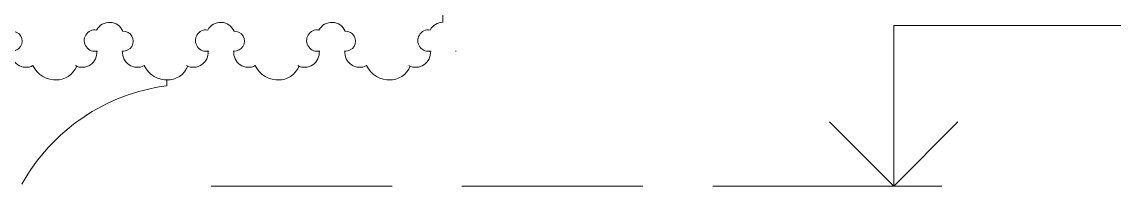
# Model space of a CAD drawing. Header units: millimetres. Extents: x 2399 to 111977, y 1313 to 59551.
# Drawn here: x 45618 to 47322, y 46304 to 46560 of the extents above; entities that cross this region are included whole.
import ezdxf

# ---------------------------------------------------------------- set-up
doc = ezdxf.new("R2010")
doc.units = ezdxf.units.MM
doc.linetypes.add('Невидимая', pattern=[391.222223, 282.222223, -109])
doc.layers.add('dim Level', color=7, linetype='Continuous', lineweight=13)
doc.layers.add('main line', color=7, linetype='Continuous', lineweight=13)

msp = doc.modelspace()

# ---------------------------------------------------------------- linework, layer by layer
at = {"layer": 'dim Level', "color": 7, "linetype": 'Continuous', "lineweight": 13}
for p, q in [((46977.9511, 46304.3548), (46977.9511, 46554.3548)), ((46977.9511, 46554.3548), (48140.7391, 46554.3548)), ((46977.9511, 46304.3548), (46877.9511, 46404.3548)), ((47077.9511, 46404.3548), (46977.9511, 46304.3548)), ((46977.9511, 46304.3548), (46902.9511, 46304.3548)), ((46977.9511, 46304.3548), (47052.9511, 46304.3548))]:
    msp.add_line(p, q, dxfattribs=at)
at = {"layer": 'main line', "color": 7, "linetype": 'Continuous', "lineweight": 13}
for p, q in [((46274.8979, 46559.2901), (46274.8979, 46669.4299)), ((45844.4425, 46460.6305), (45844.1557, 46469.455))]:
    msp.add_line(p, q, dxfattribs=at)
at = {"layer": 'main line', "color": 7, "linetype": 'Невидимая', "lineweight": 13}
msp.add_line((46977.9511, 46304.3548), (45807.3835, 46304.3548), dxfattribs=at)
at = {"layer": 'main line', "color": 7, "linetype": 'Continuous', "lineweight": 13, "flags": 128}
for points in [[(45562.6729, 46514.6325, -1.219803903), (45561.2425, 46547.3144, -0.63216014), (45602.2065, 46545.3161, -1.067465283), (45601.9718, 46514.6325, 0.60309642), (45635.3635, 46491.8662)], [(45562.6729, 46514.6325, -1.219803903), (45561.2425, 46547.3144, -0.63216014), (45602.2065, 46545.3161, -1.067465283), (45601.9718, 46514.6325, 0.60309642), (45635.3635, 46491.8662)], [(45562.6729, 46514.6325, -1.219803903), (45561.2425, 46547.3144, -0.63216014), (45602.2065, 46545.3161, -1.067465283), (45601.9718, 46514.6325, 0.60309642), (45635.3635, 46491.8662)], [(45562.6729, 46514.6325, -1.219803903), (45561.2425, 46547.3144, -0.63216014), (45602.2065, 46545.3161, -1.067465283), (45601.9718, 46514.6325, 0.60309642), (45635.3635, 46491.8662)], [(45562.6729, 46514.6325, -1.219803903), (45561.2425, 46547.3144, -0.63216014), (45602.2065, 46545.3161, -1.067465283), (45601.9718, 46514.6325, 0.60309642), (45635.3635, 46491.8662)], [(45562.6729, 46514.6325, -1.219803903), (45561.2425, 46547.3144, -0.63216014), (45602.2065, 46545.3161, -1.067465283), (45601.9718, 46514.6325, 0.60309642), (45635.3635, 46491.8662)], [(45736.0849, 46514.6325, -1.219803903), (45734.6545, 46547.3144, -0.63216014), (45775.6185, 46545.3161, -1.067465283), (45775.3837, 46514.6325, 0.60309642), (45808.7755, 46491.8662)], [(45736.0849, 46514.6325, -1.219803903), (45734.6545, 46547.3144, -0.63216014), (45775.6185, 46545.3161, -1.067465283), (45775.3837, 46514.6325, 0.60309642), (45808.7755, 46491.8662)], [(45736.0849, 46514.6325, -1.219803903), (45734.6545, 46547.3144, -0.63216014), (45775.6185, 46545.3161, -1.067465283), (45775.3837, 46514.6325, 0.60309642), (45808.7755, 46491.8662)], [(45736.0849, 46514.6325, -1.219803903), (45734.6545, 46547.3144, -0.63216014), (45775.6185, 46545.3161, -1.067465283), (45775.3837, 46514.6325, 0.60309642), (45808.7755, 46491.8662)], [(45736.0849, 46514.6325, -1.219803903), (45734.6545, 46547.3144, -0.63216014), (45775.6185, 46545.3161, -1.067465283), (45775.3837, 46514.6325, 0.60309642), (45808.7755, 46491.8662)], [(45736.0849, 46514.6325, -1.219803903), (45734.6545, 46547.3144, -0.63216014), (45775.6185, 46545.3161, -1.067465283), (45775.3837, 46514.6325, 0.60309642), (45808.7755, 46491.8662)], [(45909.4969, 46514.6325, -1.219803903), (45908.0664, 46547.3144, -0.63216014), (45949.0305, 46545.3161, -1.067465283), (45948.7957, 46514.6325, 0.60309642), (45982.1875, 46491.8662)], [(45909.4969, 46514.6325, -1.219803903), (45908.0664, 46547.3144, -0.63216014), (45949.0305, 46545.3161, -1.067465283), (45948.7957, 46514.6325, 0.60309642), (45982.1875, 46491.8662)], [(45909.4969, 46514.6325, -1.219803903), (45908.0664, 46547.3144, -0.63216014), (45949.0305, 46545.3161, -1.067465283), (45948.7957, 46514.6325, 0.60309642), (45982.1875, 46491.8662)], [(45909.4969, 46514.6325, -1.219803903), (45908.0664, 46547.3144, -0.63216014), (45949.0305, 46545.3161, -1.067465283), (45948.7957, 46514.6325, 0.60309642), (45982.1875, 46491.8662)], [(45909.4969, 46514.6325, -1.219803903), (45908.0664, 46547.3144, -0.63216014), (45949.0305, 46545.3161, -1.067465283), (45948.7957, 46514.6325, 0.60309642), (45982.1875, 46491.8662)], [(45909.4969, 46514.6325, -1.219803903), (45908.0664, 46547.3144, -0.63216014), (45949.0305, 46545.3161, -1.067465283), (45948.7957, 46514.6325, 0.60309642), (45982.1875, 46491.8662)], [(46082.9088, 46514.6325, -1.219803903), (46081.4784, 46547.3144, -0.63216014), (46122.4424, 46545.3161, -1.067465283), (46122.2077, 46514.6325, 0.60309642), (46155.5994, 46491.8662)], [(46082.9088, 46514.6325, -1.219803903), (46081.4784, 46547.3144, -0.63216014), (46122.4424, 46545.3161, -1.067465283), (46122.2077, 46514.6325, 0.60309642), (46155.5994, 46491.8662)], [(46082.9088, 46514.6325, -1.219803903), (46081.4784, 46547.3144, -0.63216014), (46122.4424, 46545.3161, -1.067465283), (46122.2077, 46514.6325, 0.60309642), (46155.5994, 46491.8662)], [(46082.9088, 46514.6325, -1.219803903), (46081.4784, 46547.3144, -0.63216014), (46122.4424, 46545.3161, -1.067465283), (46122.2077, 46514.6325, 0.60309642), (46155.5994, 46491.8662)], [(46082.9088, 46514.6325, -1.219803903), (46081.4784, 46547.3144, -0.63216014), (46122.4424, 46545.3161, -1.067465283), (46122.2077, 46514.6325, 0.60309642), (46155.5994, 46491.8662)], [(46082.9088, 46514.6325, -1.219803903), (46081.4784, 46547.3144, -0.63216014), (46122.4424, 46545.3161, -1.067465283), (46122.2077, 46514.6325, 0.60309642), (46155.5994, 46491.8662)], [(46256.3208, 46514.6325, -1.219803903), (46254.8904, 46547.3144, -0.276414029), (46274.8979, 46559.2901)], [(46256.3208, 46514.6325, -1.219803903), (46254.8904, 46547.3144, -0.276414029), (46274.8979, 46559.2901)], [(46256.3208, 46514.6325, -1.219803903), (46254.8904, 46547.3144, -0.276414029), (46274.8979, 46559.2901)], [(46256.3208, 46514.6325, -1.219803903), (46254.8904, 46547.3144, -0.276414029), (46274.8979, 46559.2901)], [(46256.3208, 46514.6325, -1.219803903), (46254.8904, 46547.3144, -0.276414029), (46274.8979, 46559.2901)], [(46256.3208, 46514.6325, -1.219803903), (46254.8904, 46547.3144, -0.276414029), (46274.8979, 46559.2901)], [(45734.8872, 46514.6325, -0.60309642), (45701.4954, 46491.8662)], [(45734.8872, 46514.6325, -0.60309642), (45701.4954, 46491.8662)], [(45734.8872, 46514.6325, -0.60309642), (45701.4954, 46491.8662)], [(45734.8872, 46514.6325, -0.60309642), (45701.4954, 46491.8662)], [(45734.8872, 46514.6325, -0.60309642), (45701.4954, 46491.8662)], [(45734.8872, 46514.6325, -0.60309642), (45701.4954, 46491.8662)], [(45774.186, 46514.6325, 0.017938026), (45775.3574, 46514.3886)], [(45774.186, 46514.6325, 0.017938026), (45775.3574, 46514.3886)], [(45774.186, 46514.6325, 0.017938026), (45775.3574, 46514.3886)], [(45774.186, 46514.6325, 0.017938026), (45775.3574, 46514.3886)], [(45774.186, 46514.6325, 0.017938026), (45775.3574, 46514.3886)], [(45774.186, 46514.6325, 0.017938026), (45775.3574, 46514.3886)], [(45908.2992, 46514.6325, -0.60309642), (45874.9074, 46491.8662)], [(45908.2992, 46514.6325, -0.60309642), (45874.9074, 46491.8662)], [(45908.2992, 46514.6325, -0.60309642), (45874.9074, 46491.8662)], [(45908.2992, 46514.6325, -0.60309642), (45874.9074, 46491.8662)], [(45908.2992, 46514.6325, -0.60309642), (45874.9074, 46491.8662)], [(45908.2992, 46514.6325, -0.60309642), (45874.9074, 46491.8662)], [(45947.598, 46514.6325, 0.017938026), (45948.7693, 46514.3886)], [(45947.598, 46514.6325, 0.017938026), (45948.7693, 46514.3886)], [(45947.598, 46514.6325, 0.017938026), (45948.7693, 46514.3886)], [(45947.598, 46514.6325, 0.017938026), (45948.7693, 46514.3886)], [(45947.598, 46514.6325, 0.017938026), (45948.7693, 46514.3886)], [(45947.598, 46514.6325, 0.017938026), (45948.7693, 46514.3886)], [(46081.7111, 46514.6325, -0.60309642), (46048.3194, 46491.8662)], [(46081.7111, 46514.6325, -0.60309642), (46048.3194, 46491.8662)], [(46081.7111, 46514.6325, -0.60309642), (46048.3194, 46491.8662)], [(46081.7111, 46514.6325, -0.60309642), (46048.3194, 46491.8662)], [(46081.7111, 46514.6325, -0.60309642), (46048.3194, 46491.8662)], [(46081.7111, 46514.6325, -0.60309642), (46048.3194, 46491.8662)], [(46121.01, 46514.6325, 0.017938026), (46122.1813, 46514.3886)], [(46121.01, 46514.6325, 0.017938026), (46122.1813, 46514.3886)], [(46121.01, 46514.6325, 0.017938026), (46122.1813, 46514.3886)], [(46121.01, 46514.6325, 0.017938026), (46122.1813, 46514.3886)], [(46121.01, 46514.6325, 0.017938026), (46122.1813, 46514.3886)], [(46121.01, 46514.6325, 0.017938026), (46122.1813, 46514.3886)], [(46255.1231, 46514.6325, -0.60309642), (46221.7313, 46491.8662)], [(46255.1231, 46514.6325, -0.60309642), (46221.7313, 46491.8662)], [(46255.1231, 46514.6325, -0.60309642), (46221.7313, 46491.8662)], [(46255.1231, 46514.6325, -0.60309642), (46221.7313, 46491.8662)], [(46255.1231, 46514.6325, -0.60309642), (46221.7313, 46491.8662)], [(46255.1231, 46514.6325, -0.60309642), (46221.7313, 46491.8662)], [(46294.4219, 46514.6325, 0.017938026), (46295.5933, 46514.3886)], [(46294.4219, 46514.6325, 0.017938026), (46295.5933, 46514.3886)], [(46294.4219, 46514.6325, 0.017938026), (46295.5933, 46514.3886)], [(46294.4219, 46514.6325, 0.017938026), (46295.5933, 46514.3886)], [(46294.4219, 46514.6325, 0.017938026), (46295.5933, 46514.3886)], [(46294.4219, 46514.6325, 0.017938026), (46295.5933, 46514.3886)], [(45673.2912, 46469.5227, -0.304535594), (45635.3635, 46491.8662)], [(45673.2912, 46469.5227, -0.304535594), (45635.3635, 46491.8662)], [(45673.2912, 46469.5227, -0.304535594), (45635.3635, 46491.8662)], [(45673.2912, 46469.5227, -0.304535594), (45635.3635, 46491.8662)], [(45673.2912, 46469.5227, -0.304535594), (45635.3635, 46491.8662)], [(45673.2912, 46469.5227, -0.304535594), (45635.3635, 46491.8662)], [(45703.6098, 46490.8813, -0.304535594), (45670.8365, 46469.5227)], [(45703.6098, 46490.8813, -0.304535594), (45670.8365, 46469.5227)], [(45703.6098, 46490.8813, -0.304535594), (45670.8365, 46469.5227)], [(45703.6098, 46490.8813, -0.304535594), (45670.8365, 46469.5227)], [(45703.6098, 46490.8813, -0.304535594), (45670.8365, 46469.5227)], [(45703.6098, 46490.8813, -0.304535594), (45670.8365, 46469.5227)], [(45846.7032, 46469.5227, -0.304535594), (45808.7755, 46491.8662)], [(45846.7032, 46469.5227, -0.304535594), (45808.7755, 46491.8662)], [(45846.7032, 46469.5227, -0.304535594), (45808.7755, 46491.8662)], [(45846.7032, 46469.5227, -0.304535594), (45808.7755, 46491.8662)], [(45846.7032, 46469.5227, -0.304535594), (45808.7755, 46491.8662)], [(45846.7032, 46469.5227, -0.304535594), (45808.7755, 46491.8662)], [(45877.0218, 46490.8813, -0.304535594), (45844.2485, 46469.5227)], [(45877.0218, 46490.8813, -0.304535594), (45844.2485, 46469.5227)], [(45877.0218, 46490.8813, -0.304535594), (45844.2485, 46469.5227)], [(45877.0218, 46490.8813, -0.304535594), (45844.2485, 46469.5227)], [(45877.0218, 46490.8813, -0.304535594), (45844.2485, 46469.5227)], [(45877.0218, 46490.8813, -0.304535594), (45844.2485, 46469.5227)], [(46020.1151, 46469.5227, -0.304535594), (45982.1875, 46491.8662)], [(46020.1151, 46469.5227, -0.304535594), (45982.1875, 46491.8662)], [(46020.1151, 46469.5227, -0.304535594), (45982.1875, 46491.8662)], [(46020.1151, 46469.5227, -0.304535594), (45982.1875, 46491.8662)], [(46020.1151, 46469.5227, -0.304535594), (45982.1875, 46491.8662)], [(46020.1151, 46469.5227, -0.304535594), (45982.1875, 46491.8662)], [(46050.4338, 46490.8813, -0.304535594), (46017.6604, 46469.5227)], [(46050.4338, 46490.8813, -0.304535594), (46017.6604, 46469.5227)], [(46050.4338, 46490.8813, -0.304535594), (46017.6604, 46469.5227)], [(46050.4338, 46490.8813, -0.304535594), (46017.6604, 46469.5227)], [(46050.4338, 46490.8813, -0.304535594), (46017.6604, 46469.5227)], [(46050.4338, 46490.8813, -0.304535594), (46017.6604, 46469.5227)], [(46193.5271, 46469.5227, -0.304535594), (46155.5994, 46491.8662)], [(46193.5271, 46469.5227, -0.304535594), (46155.5994, 46491.8662)], [(46193.5271, 46469.5227, -0.304535594), (46155.5994, 46491.8662)], [(46193.5271, 46469.5227, -0.304535594), (46155.5994, 46491.8662)], [(46193.5271, 46469.5227, -0.304535594), (46155.5994, 46491.8662)], [(46193.5271, 46469.5227, -0.304535594), (46155.5994, 46491.8662)], [(46223.8457, 46490.8813, -0.304535594), (46191.0724, 46469.5227)], [(46223.8457, 46490.8813, -0.304535594), (46191.0724, 46469.5227)], [(46223.8457, 46490.8813, -0.304535594), (46191.0724, 46469.5227)], [(46223.8457, 46490.8813, -0.304535594), (46191.0724, 46469.5227)], [(46223.8457, 46490.8813, -0.304535594), (46191.0724, 46469.5227)], [(46223.8457, 46490.8813, -0.304535594), (46191.0724, 46469.5227)]]:
    msp.add_lwpolyline(points, format="xyb", dxfattribs=at)
at = {"layer": 'main line', "color": 7, "linetype": 'Continuous', "lineweight": 13}
msp.add_arc((45883.6363, 46158.8862), 304.2791, 97.4007684, 150.7869089, dxfattribs=at)

doc.saveas('drawing.dxf')
